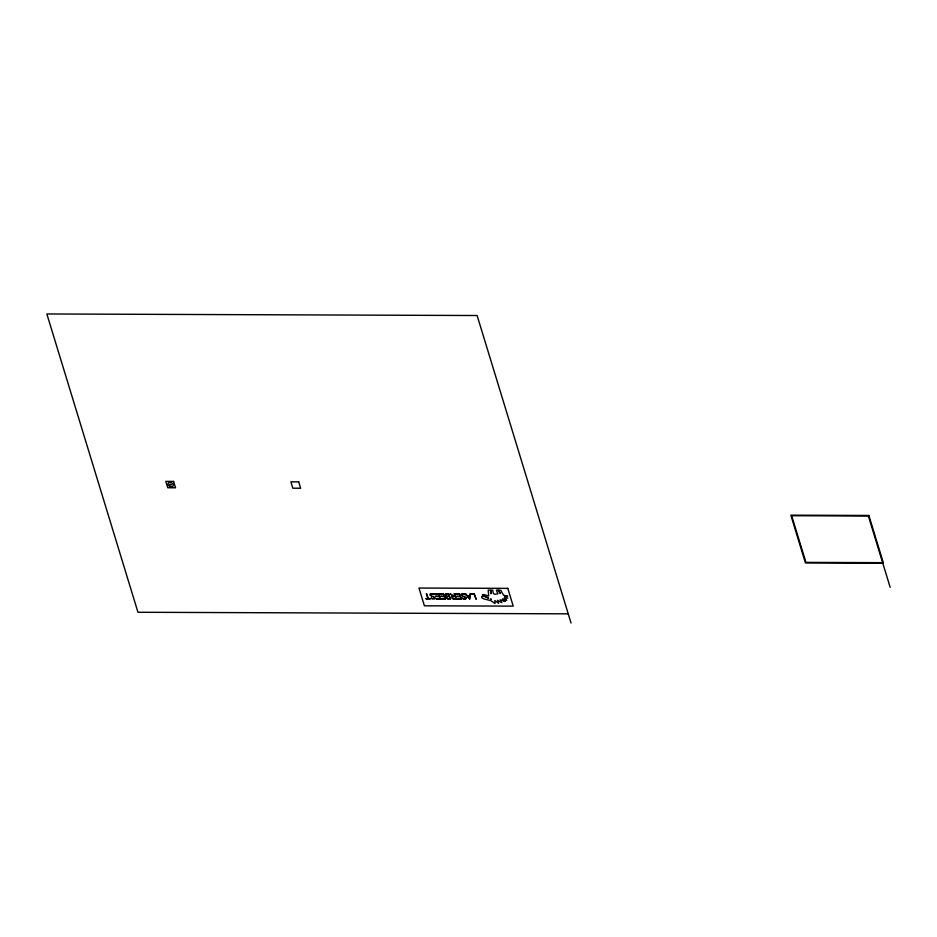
<?xml version="1.0" encoding="UTF-8"?>
<svg xmlns="http://www.w3.org/2000/svg" width="937" height="937" viewBox="0 0 937 937"><rect width="100%" height="100%" fill="white"/><g stroke="black" fill="none" stroke-linecap="round" stroke-linejoin="round"><path stroke-width="1.41" d="M469.8 593.906L469.566 599.176M469.671 599.048L470.386 594.07M450.369 593.73L452.466 595.452M462.433 598.146L462.749 598.146A2.05 1.452 23.1 0 0 463.885 598.708M431.254 598.029L431.594 598.04A2.05 1.452 23.1 0 0 432.707 598.591L432.8 599.048A2.682 1.897 23.1 0 1 431.301 598.368L431.196 598.239M433.913 594.62L433.573 594.573A2.108 1.487 23.1 0 0 432.39 594.058M452.407 595.651L450.346 593.988M465.092 594.737L464.752 594.69A2.108 1.487 23.1 0 0 463.581 594.175L463.464 593.707A2.635 1.874 23.1 0 1 465.068 594.374L465.174 594.526M462.515 594.152L462.246 593.707A2.038 1.441 23.1 0 0 461.121 595.1L463.335 596.553L461.742 595.171A1.417 1.007 23.1 0 1 462.456 594.199M438.293 596.564L435.635 596.377M443.4 596.588L440.73 596.365M434.663 593.66L437.638 593.894M437.556 594.07L434.592 593.882M442.58 594.105L439.687 593.871M440.812 596.166L443.506 596.4M436.197 598.649L439.172 598.884M439.055 599.071L436.115 598.872M441.292 598.673L444.267 598.895M444.161 599.083L441.21 598.872M459.399 596.646L456.752 596.471M457.303 598.72L460.278 598.954M460.126 599.153L457.244 598.966M439.769 593.671L442.744 593.906M435.705 596.155L438.399 596.389M443.388 593.695L445.391 598.907M448.495 593.707L450.498 598.919M455.78 593.73L458.755 593.964M458.638 594.152L455.733 593.999M459.399 593.742L461.402 598.966M461.285 599.153L459.306 593.941M473.419 594.21L470.737 593.988M426.054 598.614L427.506 598.837M440.179 599.071L438.2 593.871M445.298 599.083L443.295 593.894M450.334 599.118L448.401 593.882M470.831 593.789L473.536 594.023M426.476 593.625L428.408 598.591L430.06 598.602M454.293 593.73L456.296 598.942M474.169 593.8L476.16 599.012M468.617 597.935L465.384 594.023M456.167 599.141L454.211 593.929M476.055 599.2L474.087 593.999M456.846 596.213L459.517 596.459M438.305 593.66L440.285 598.884M468.769 596.026L467.481 596.014L468.723 597.712M465.092 599.188L464.951 598.72A1.417 1.007 23.1 0 0 465.712 597.876L465.197 597.22A3.116 2.214 23.1 0 0 464.412 596.916L466.239 597.923A1.968 1.394 23.1 0 1 465.244 599.141M431.067 593.601L431.266 594.07A1.417 1.007 23.1 0 0 430.516 595.054L432.191 596.412L429.978 594.995A2.038 1.441 23.1 0 1 430.973 593.636M882.631 562.657L805.914 562.376L791.66 515.713L868.376 515.994L890.15 587.276M427.284 599.048L425.972 598.813M430.2 599.059L427.94 598.86L426.394 593.824M568.232 613.829L137.962 612.271L46.85 313.965L477.12 315.523L571.043 623.035M462.386 598.38L462.48 598.485A2.682 1.897 23.1 0 0 463.885 599.153M465.9 593.906L467.118 595.545L468.957 595.815M433.995 594.409L433.948 594.327A2.635 1.874 23.1 0 0 432.402 593.613M434.065 599.036A1.968 1.394 23.1 0 0 435.084 597.818L433.234 596.799A3.139 2.225 23.1 0 1 433.901 597.033L434.487 597.759A1.417 1.007 23.1 0 1 433.761 598.579M452.735 596.518A1.921 1.359 23.1 0 1 453.285 596.412L454.351 596.237L452.899 595.979A2.389 1.698 23.1 0 0 452.372 596.108A2.19 1.558 23.1 0 0 451.974 596.342L452.114 598.298A1.78 1.265 23.1 0 0 452.712 598.766L452.911 598.86A2.284 1.616 23.1 0 0 453.297 599.012A2.272 1.605 23.1 0 0 454.164 599.141L455.183 598.966L453.988 598.684A1.851 1.312 23.1 0 1 453.508 598.614L452.231 596.951A1.183 0.843 23.1 0 1 452.489 596.646M169.995 484.429L171.319 484.804L169.995 484.394M491.257 599.305L490.613 599.153L491.257 599.305M504.996 601.507L500.194 599.809L501.775 602.678L497.512 600.289L498.601 603.287L494.853 600.558L495.064 603.533L490.672 600.558A64.876 45.96 23.1 0 1 487.017 599.657C477.917 598.157 481.466 593.824 488.645 598.228L482.309 594.96A1.874 1.324 23.1 0 1 484.066 594.644L488.727 596.014L488.2 590.123L490.309 590.123L491.07 593.8L490.894 590.123L492.71 590.123L493.471 593.765L495.181 594.222L497.898 593.835L496.352 590.134L498.086 590.134L500.276 593.461L498.66 590.134L500.873 590.333A77.853 55.154 23.1 0 0 501.881 592.418L503.591 595.194L507.643 596.178L504.457 596.74L507.807 598.122L504.247 598.157L506.812 600.312L502.384 598.954L504.996 601.507M447.851 593.953L446.668 594.128A1.347 0.949 23.1 0 0 445.731 595.147A1.347 0.949 23.1 0 0 447.3 596.166L448.612 596.4L447.699 596.623A1.347 0.949 23.1 0 0 446.762 597.642A1.347 0.949 23.1 0 0 448.331 598.673L449.373 598.895L448.472 599.118A1.956 1.394 23.1 0 1 446.562 596.436A2.026 1.429 23.1 0 1 446.024 596.178A1.933 1.37 23.1 0 1 446.539 593.683L447.851 593.988M173.591 481.419L165.79 481.384L167.735 487.755L175.535 487.779L173.591 481.419M298.704 481.864L290.903 481.841L292.848 488.2L300.648 488.236L298.704 481.864M868.868 515.455L790.851 515.174L805.433 562.903L883.439 563.184L868.868 515.455M507.784 588.366L418.968 588.038L424.391 605.806L513.207 606.122L507.784 588.366M168.648 485.542A2.788 1.979 23.1 0 0 173.204 485.741A2.788 1.979 23.1 0 0 170.136 482.461A2.788 1.979 23.1 0 0 168.648 485.542"/></g></svg>
